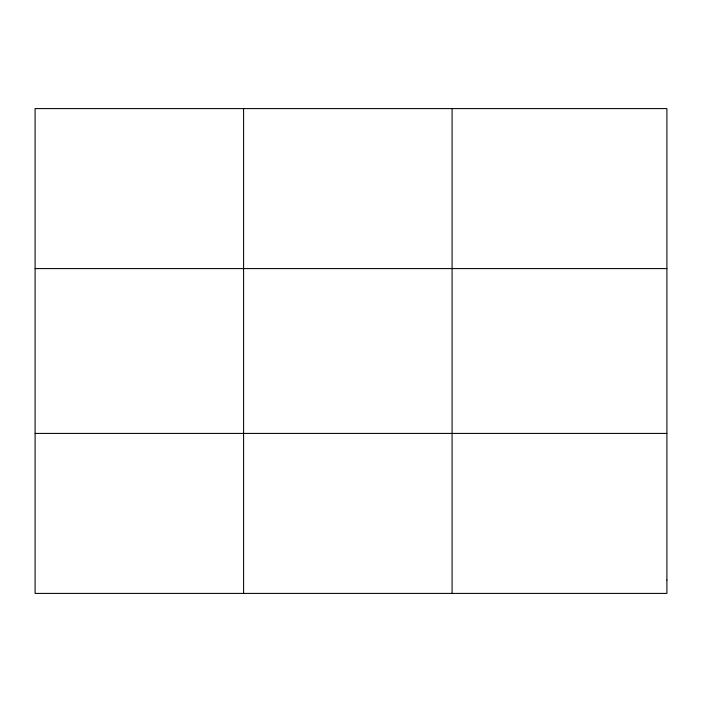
<?xml version="1.0" encoding="UTF-8"?>
<svg xmlns="http://www.w3.org/2000/svg" width="702" height="702" viewBox="0 0 702 702"><rect width="100%" height="100%" fill="white"/><g stroke="black" fill="none" stroke-linecap="round" stroke-linejoin="round"><path stroke-width="1.05" d="M243.594 108.591L243.594 593.409M452.088 108.591L452.088 593.409M35.1 268.585L666.9 268.585M35.1 433.415L666.9 433.415M666.9 580.071L666.9 593.409L35.1 593.409L35.1 108.591L666.9 108.591L666.9 580.071"/></g></svg>
